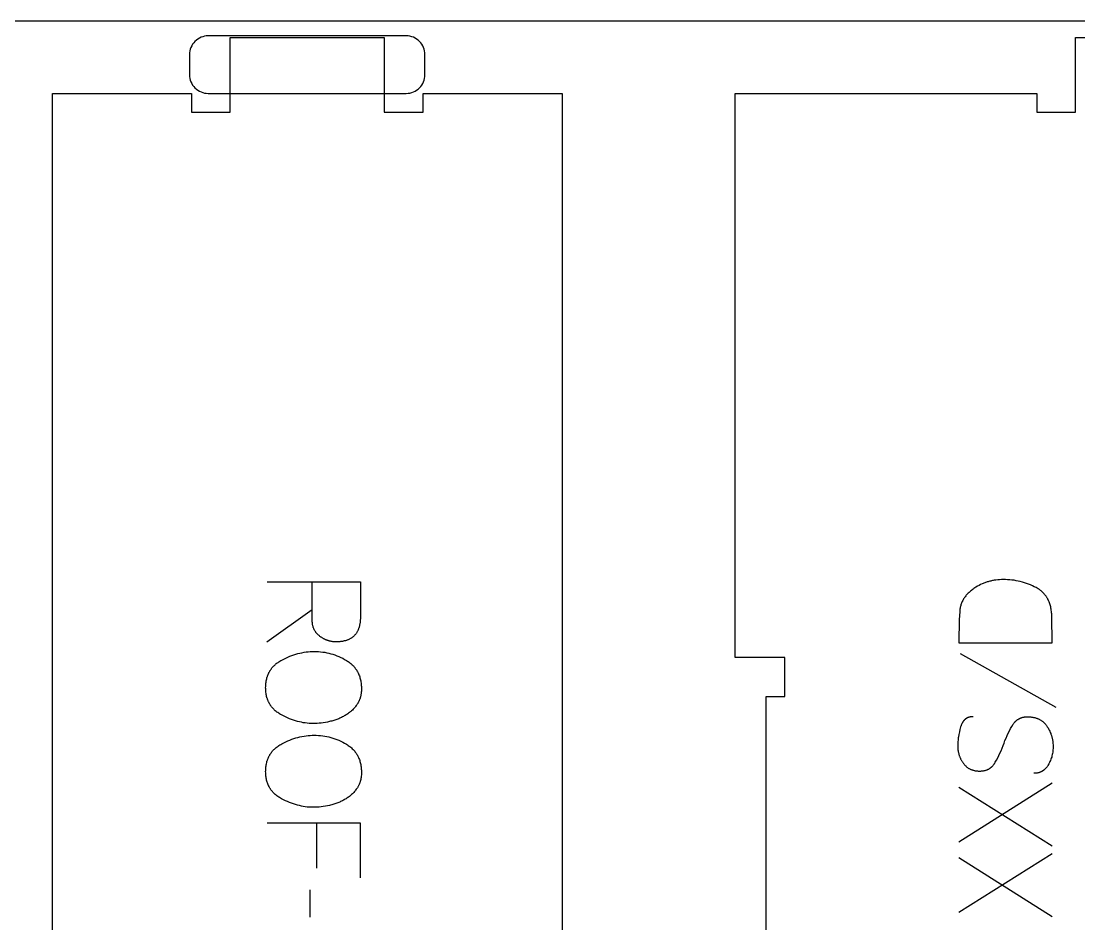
# Model space of a CAD drawing. Extents: x 0 to 4485, y 0 to 17041.
# Drawn here: x 1774.6 to 2114.9, y 11605.2 to 11895.6 of the extents above; entities that cross this region are included whole.
import ezdxf

# ---------------------------------------------------------------- set-up
doc = ezdxf.new("R2010")
doc.units = 0
for name, color, linetype in [('0_SHEET_SPRUCEPLY_2440X122', 1, 'CONTINUOUS'), ('1_ANYTOOL_1MMDEEP_LABELS_S', 2, 'CONTINUOUS'), ('4_ANYTOOL_CUTTHROUGH_OUTSI', 5, 'CONTINUOUS'), ('5_ANYTOOL_HALF_MILL_9MM_IN', 3, 'CONTINUOUS')]:
    doc.layers.add(name, color=color, linetype=linetype)

msp = doc.modelspace()

# ---------------------------------------------------------------- linework, layer by layer
at = {"layer": '0_SHEET_SPRUCEPLY_2440X122'}
msp.add_lwpolyline([(371.7, 11895.62), (371.7, 10675.62), (2811.7, 10675.62), (2811.7, 11895.62)], close=True, dxfattribs=at)
at = {"layer": '1_ANYTOOL_1MMDEEP_LABELS_S', "color": 2}
for points in [[(2076.27, 11695.55), (2106.27, 11695.55), (2106.18, 11704.08), (2106.17, 11704.49), (2106.15, 11704.9), (2106.13, 11705.29), (2106.09, 11705.68), (2106.04, 11706.06), (2105.98, 11706.43), (2105.91, 11706.79), (2105.84, 11707.15), (2105.75, 11707.5), (2105.66, 11707.84), (2105.55, 11708.17), (2105.44, 11708.5), (2105.31, 11708.81), (2105.25, 11708.97), (2105.18, 11709.12), (2105.11, 11709.27), (2105.04, 11709.42), (2104.96, 11709.57), (2104.89, 11709.72), (2104.81, 11709.86), (2104.73, 11710), (2104.64, 11710.14), (2104.56, 11710.28), (2104.47, 11710.42), (2104.37, 11710.55), (2104.28, 11710.68), (2104.18, 11710.81), (2104.09, 11710.94), (2103.99, 11711.06), (2103.88, 11711.19), (2103.78, 11711.31), (2103.67, 11711.43), (2103.56, 11711.55), (2103.45, 11711.67), (2103.33, 11711.78), (2103.21, 11711.89), (2103.09, 11712), (2102.97, 11712.11), (2102.85, 11712.22), (2102.72, 11712.32), (2102.59, 11712.42), (2102.46, 11712.52), (2102.33, 11712.62), (2102.19, 11712.72), (2102.05, 11712.81), (2101.77, 11713), (2101.47, 11713.17), (2101.17, 11713.34), (2100.55, 11713.65), (2099.93, 11713.95), (2099.3, 11714.23), (2098.66, 11714.48), (2098.02, 11714.72), (2097.37, 11714.93), (2096.72, 11715.13), (2096.06, 11715.3), (2095.39, 11715.45), (2094.72, 11715.58), (2094.05, 11715.7), (2093.37, 11715.79), (2092.68, 11715.86), (2091.99, 11715.91), (2091.29, 11715.94), (2090.58, 11715.95), (2089.99, 11715.94), (2089.4, 11715.91), (2088.81, 11715.87), (2088.23, 11715.8), (2087.66, 11715.71), (2087.38, 11715.66), (2087.09, 11715.6), (2086.81, 11715.54), (2086.53, 11715.48), (2086.25, 11715.41), (2085.98, 11715.33), (2085.7, 11715.25), (2085.43, 11715.17), (2085.16, 11715.08), (2084.89, 11714.98), (2084.62, 11714.88), (2084.35, 11714.78), (2084.08, 11714.67), (2083.82, 11714.55), (2083.29, 11714.31), (2082.77, 11714.05), (2082.26, 11713.77), (2081.76, 11713.47), (2081.45, 11713.27), (2081.15, 11713.07), (2080.86, 11712.87), (2080.59, 11712.67), (2080.32, 11712.46), (2080.06, 11712.25), (2079.81, 11712.03), (2079.57, 11711.82), (2079.33, 11711.59), (2079.11, 11711.37), (2078.9, 11711.14), (2078.69, 11710.91), (2078.5, 11710.67), (2078.31, 11710.43), (2078.14, 11710.19), (2077.97, 11709.95), (2077.81, 11709.7), (2077.66, 11709.45), (2077.52, 11709.19), (2077.39, 11708.93), (2077.27, 11708.67), (2077.16, 11708.4), (2077.06, 11708.13), (2076.96, 11707.86), (2076.88, 11707.59), (2076.8, 11707.31), (2076.74, 11707.02), (2076.68, 11706.74), (2076.63, 11706.45), (2076.6, 11706.16), (2076.57, 11705.86), (2076.55, 11705.56), (2076.44, 11703.13), (2076.36, 11700.65), (2076.3, 11698.12)], [(1884.1, 11680.77), (1884.09, 11680.4), (1884.07, 11680.03), (1884.04, 11679.67), (1884, 11679.32), (1883.98, 11679.15), (1883.95, 11678.98), (1883.92, 11678.81), (1883.89, 11678.64), (1883.85, 11678.48), (1883.81, 11678.31), (1883.77, 11678.15), (1883.73, 11677.99), (1883.68, 11677.83), (1883.63, 11677.68), (1883.57, 11677.52), (1883.52, 11677.37), (1883.46, 11677.22), (1883.4, 11677.07), (1883.33, 11676.92), (1883.26, 11676.77), (1883.19, 11676.63), (1883.12, 11676.49), (1883.04, 11676.35), (1882.96, 11676.21), (1882.88, 11676.07), (1882.8, 11675.93), (1882.71, 11675.8), (1882.62, 11675.67), (1882.43, 11675.41), (1882.23, 11675.15), (1882.03, 11674.91), (1881.83, 11674.66), (1881.62, 11674.43), (1881.4, 11674.2), (1881.17, 11673.97), (1880.94, 11673.76), (1880.7, 11673.54), (1880.46, 11673.34), (1880.21, 11673.13), (1879.95, 11672.94), (1879.69, 11672.75), (1879.42, 11672.57), (1879.15, 11672.39), (1878.87, 11672.22), (1878.58, 11672.05), (1878.29, 11671.89), (1878, 11671.74), (1877.7, 11671.59), (1877.4, 11671.45), (1877.1, 11671.31), (1876.79, 11671.18), (1876.48, 11671.05), (1876.16, 11670.93), (1875.84, 11670.81), (1875.52, 11670.71), (1875.19, 11670.6), (1874.86, 11670.5), (1874.53, 11670.41), (1874.19, 11670.33), (1873.85, 11670.25), (1873.17, 11670.1), (1872.49, 11669.97), (1871.83, 11669.87), (1871.16, 11669.78), (1870.51, 11669.71), (1869.86, 11669.66), (1869.22, 11669.63), (1868.58, 11669.62), (1867.94, 11669.64), (1867.31, 11669.67), (1866.67, 11669.72), (1866.03, 11669.8), (1865.39, 11669.89), (1864.76, 11670.01), (1864.12, 11670.15), (1863.48, 11670.32), (1862.84, 11670.5), (1862.21, 11670.7), (1861.57, 11670.93), (1860.93, 11671.18), (1860.29, 11671.45), (1859.66, 11671.74), (1859.02, 11672.05), (1858.38, 11672.39), (1858.07, 11672.56), (1857.76, 11672.75), (1857.47, 11672.94), (1857.19, 11673.13), (1856.91, 11673.33), (1856.65, 11673.54), (1856.39, 11673.75), (1856.15, 11673.97), (1856.03, 11674.08), (1855.92, 11674.2), (1855.8, 11674.31), (1855.69, 11674.43), (1855.58, 11674.55), (1855.48, 11674.67), (1855.37, 11674.79), (1855.27, 11674.91), (1855.17, 11675.04), (1855.08, 11675.16), (1854.99, 11675.29), (1854.89, 11675.42), (1854.81, 11675.55), (1854.72, 11675.68), (1854.64, 11675.82), (1854.56, 11675.95), (1854.48, 11676.09), (1854.4, 11676.23), (1854.33, 11676.37), (1854.26, 11676.51), (1854.19, 11676.65), (1854.12, 11676.8), (1854.06, 11676.94), (1854, 11677.09), (1853.94, 11677.24), (1853.88, 11677.39), (1853.83, 11677.54), (1853.78, 11677.7), (1853.68, 11678.01), (1853.6, 11678.33), (1853.52, 11678.66), (1853.46, 11678.99), (1853.41, 11679.33), (1853.36, 11679.67), (1853.33, 11680.02), (1853.3, 11680.38), (1853.29, 11680.74), (1853.28, 11681.11), (1853.29, 11681.49), (1853.3, 11681.87), (1853.33, 11682.24), (1853.36, 11682.6), (1853.41, 11682.96), (1853.46, 11683.31), (1853.53, 11683.65), (1853.61, 11683.98), (1853.69, 11684.31), (1853.79, 11684.63), (1853.84, 11684.79), (1853.89, 11684.95), (1853.95, 11685.11), (1854.01, 11685.26), (1854.07, 11685.41), (1854.14, 11685.56), (1854.2, 11685.71), (1854.27, 11685.86), (1854.35, 11686), (1854.42, 11686.15), (1854.5, 11686.29), (1854.58, 11686.43), (1854.66, 11686.57), (1854.74, 11686.71), (1854.83, 11686.84), (1854.92, 11686.98), (1855.01, 11687.11), (1855.11, 11687.24), (1855.21, 11687.37), (1855.31, 11687.49), (1855.41, 11687.62), (1855.51, 11687.74), (1855.62, 11687.87), (1855.73, 11687.99), (1855.84, 11688.1), (1855.96, 11688.22), (1856.08, 11688.34), (1856.2, 11688.45), (1856.32, 11688.56), (1856.45, 11688.67), (1856.7, 11688.89), (1856.97, 11689.1), (1857.25, 11689.3), (1857.54, 11689.5), (1857.84, 11689.69), (1858.15, 11689.87), (1858.47, 11690.05), (1859.12, 11690.38), (1859.76, 11690.69), (1860.41, 11690.99), (1861.06, 11691.26), (1861.71, 11691.5), (1862.36, 11691.73), (1863.01, 11691.94), (1863.66, 11692.12), (1864.31, 11692.28), (1864.97, 11692.42), (1865.62, 11692.54), (1866.27, 11692.64), (1866.92, 11692.71), (1867.57, 11692.77), (1868.23, 11692.8), (1868.88, 11692.81), (1869.57, 11692.8), (1870.26, 11692.77), (1870.94, 11692.71), (1871.62, 11692.63), (1872.29, 11692.53), (1872.95, 11692.4), (1873.61, 11692.26), (1874.26, 11692.09), (1874.91, 11691.9), (1875.55, 11691.68), (1876.19, 11691.44), (1876.82, 11691.18), (1877.44, 11690.9), (1878.06, 11690.6), (1878.67, 11690.27), (1879.27, 11689.92), (1879.57, 11689.73), (1879.86, 11689.54), (1880.14, 11689.35), (1880.4, 11689.14), (1880.66, 11688.93), (1880.91, 11688.71), (1881.15, 11688.49), (1881.38, 11688.26), (1881.49, 11688.14), (1881.6, 11688.02), (1881.71, 11687.9), (1881.82, 11687.78), (1881.92, 11687.66), (1882.02, 11687.53), (1882.12, 11687.4), (1882.21, 11687.27), (1882.3, 11687.14), (1882.4, 11687.01), (1882.48, 11686.88), (1882.57, 11686.74), (1882.65, 11686.61), (1882.73, 11686.47), (1882.81, 11686.33), (1882.89, 11686.18), (1882.96, 11686.04), (1883.04, 11685.89), (1883.17, 11685.6), (1883.3, 11685.3), (1883.42, 11684.99), (1883.53, 11684.67), (1883.62, 11684.35), (1883.71, 11684.02), (1883.79, 11683.69), (1883.86, 11683.34), (1883.93, 11683), (1883.98, 11682.64), (1884.02, 11682.28), (1884.05, 11681.91), (1884.08, 11681.54), (1884.09, 11681.16)], [(1884.1, 11653.81), (1884.09, 11653.44), (1884.07, 11653.07), (1884.04, 11652.72), (1884, 11652.37), (1883.98, 11652.19), (1883.95, 11652.02), (1883.92, 11651.85), (1883.89, 11651.69), (1883.85, 11651.52), (1883.81, 11651.36), (1883.77, 11651.2), (1883.73, 11651.04), (1883.68, 11650.88), (1883.63, 11650.72), (1883.57, 11650.57), (1883.52, 11650.41), (1883.46, 11650.26), (1883.4, 11650.11), (1883.33, 11649.96), (1883.26, 11649.82), (1883.19, 11649.67), (1883.12, 11649.53), (1883.04, 11649.39), (1882.96, 11649.25), (1882.88, 11649.11), (1882.8, 11648.98), (1882.71, 11648.84), (1882.62, 11648.71), (1882.43, 11648.45), (1882.23, 11648.2), (1882.03, 11647.95), (1881.83, 11647.71), (1881.62, 11647.47), (1881.4, 11647.24), (1881.17, 11647.02), (1880.94, 11646.8), (1880.7, 11646.59), (1880.46, 11646.38), (1880.21, 11646.18), (1879.95, 11645.98), (1879.69, 11645.79), (1879.42, 11645.61), (1879.15, 11645.43), (1878.87, 11645.26), (1878.58, 11645.09), (1878.29, 11644.93), (1878, 11644.78), (1877.7, 11644.63), (1877.4, 11644.49), (1877.1, 11644.35), (1876.79, 11644.22), (1876.48, 11644.09), (1876.16, 11643.97), (1875.84, 11643.86), (1875.52, 11643.75), (1875.19, 11643.65), (1874.86, 11643.55), (1874.53, 11643.46), (1874.19, 11643.37), (1873.85, 11643.29), (1873.17, 11643.14), (1872.49, 11643.02), (1871.83, 11642.91), (1871.16, 11642.82), (1870.51, 11642.76), (1869.86, 11642.71), (1869.22, 11642.68), (1868.58, 11642.67), (1867.94, 11642.68), (1867.31, 11642.71), (1866.67, 11642.76), (1866.03, 11642.84), (1865.39, 11642.94), (1864.76, 11643.06), (1864.12, 11643.2), (1863.48, 11643.36), (1862.84, 11643.54), (1862.21, 11643.75), (1861.57, 11643.97), (1860.93, 11644.22), (1860.29, 11644.49), (1859.66, 11644.78), (1859.02, 11645.1), (1858.38, 11645.43), (1858.07, 11645.61), (1857.76, 11645.79), (1857.47, 11645.98), (1857.19, 11646.17), (1856.91, 11646.37), (1856.65, 11646.58), (1856.39, 11646.79), (1856.15, 11647.01), (1856.03, 11647.13), (1855.92, 11647.24), (1855.8, 11647.35), (1855.69, 11647.47), (1855.58, 11647.59), (1855.48, 11647.71), (1855.37, 11647.83), (1855.27, 11647.95), (1855.17, 11648.08), (1855.08, 11648.2), (1854.99, 11648.33), (1854.89, 11648.46), (1854.81, 11648.59), (1854.72, 11648.73), (1854.64, 11648.86), (1854.56, 11648.99), (1854.48, 11649.13), (1854.4, 11649.27), (1854.33, 11649.41), (1854.26, 11649.55), (1854.19, 11649.7), (1854.12, 11649.84), (1854.06, 11649.99), (1854, 11650.13), (1853.94, 11650.28), (1853.88, 11650.44), (1853.83, 11650.59), (1853.78, 11650.74), (1853.68, 11651.06), (1853.6, 11651.37), (1853.52, 11651.7), (1853.46, 11652.03), (1853.41, 11652.37), (1853.36, 11652.71), (1853.33, 11653.06), (1853.3, 11653.42), (1853.29, 11653.78), (1853.28, 11654.15), (1853.29, 11654.54), (1853.3, 11654.91), (1853.33, 11655.28), (1853.36, 11655.64), (1853.41, 11656), (1853.46, 11656.35), (1853.53, 11656.69), (1853.61, 11657.03), (1853.69, 11657.36), (1853.79, 11657.68), (1853.84, 11657.84), (1853.89, 11657.99), (1853.95, 11658.15), (1854.01, 11658.3), (1854.07, 11658.45), (1854.14, 11658.61), (1854.2, 11658.75), (1854.27, 11658.9), (1854.35, 11659.05), (1854.42, 11659.19), (1854.5, 11659.33), (1854.58, 11659.47), (1854.66, 11659.61), (1854.74, 11659.75), (1854.83, 11659.88), (1854.92, 11660.02), (1855.01, 11660.15), (1855.11, 11660.28), (1855.21, 11660.41), (1855.31, 11660.54), (1855.41, 11660.66), (1855.51, 11660.79), (1855.62, 11660.91), (1855.73, 11661.03), (1855.84, 11661.15), (1855.96, 11661.26), (1856.08, 11661.38), (1856.2, 11661.49), (1856.32, 11661.61), (1856.45, 11661.72), (1856.7, 11661.93), (1856.97, 11662.14), (1857.25, 11662.34), (1857.54, 11662.54), (1857.84, 11662.73), (1858.15, 11662.91), (1858.47, 11663.09), (1859.12, 11663.42), (1859.76, 11663.74), (1860.41, 11664.03), (1861.06, 11664.3), (1861.71, 11664.55), (1862.36, 11664.77), (1863.01, 11664.98), (1863.66, 11665.16), (1864.31, 11665.32), (1864.97, 11665.46), (1865.62, 11665.58), (1866.27, 11665.68), (1866.92, 11665.76), (1867.57, 11665.81), (1868.23, 11665.84), (1868.88, 11665.85), (1869.57, 11665.84), (1870.26, 11665.81), (1870.94, 11665.75), (1871.62, 11665.67), (1872.29, 11665.57), (1872.95, 11665.45), (1873.61, 11665.3), (1874.26, 11665.13), (1874.91, 11664.94), (1875.55, 11664.72), (1876.19, 11664.49), (1876.82, 11664.23), (1877.44, 11663.94), (1878.06, 11663.64), (1878.67, 11663.31), (1879.27, 11662.96), (1879.57, 11662.78), (1879.86, 11662.59), (1880.14, 11662.39), (1880.4, 11662.18), (1880.66, 11661.97), (1880.91, 11661.76), (1881.15, 11661.53), (1881.38, 11661.3), (1881.49, 11661.19), (1881.6, 11661.07), (1881.71, 11660.95), (1881.82, 11660.82), (1881.92, 11660.7), (1882.02, 11660.57), (1882.12, 11660.45), (1882.21, 11660.32), (1882.3, 11660.19), (1882.4, 11660.05), (1882.48, 11659.92), (1882.57, 11659.79), (1882.65, 11659.65), (1882.73, 11659.51), (1882.81, 11659.37), (1882.89, 11659.23), (1882.96, 11659.08), (1883.04, 11658.94), (1883.17, 11658.64), (1883.3, 11658.34), (1883.42, 11658.03), (1883.53, 11657.71), (1883.62, 11657.39), (1883.71, 11657.06), (1883.79, 11656.73), (1883.86, 11656.39), (1883.93, 11656.04), (1883.98, 11655.68), (1884.02, 11655.32), (1884.05, 11654.95), (1884.08, 11654.58), (1884.09, 11654.2)]]:
    msp.add_lwpolyline(points, close=True, dxfattribs=at)
for points in [[(1853.75, 11715.22), (1883.75, 11715.22), (1883.75, 11703.87), (1883.74, 11703.38), (1883.72, 11702.9), (1883.7, 11702.67), (1883.68, 11702.44), (1883.66, 11702.22), (1883.63, 11702), (1883.6, 11701.78), (1883.56, 11701.57), (1883.52, 11701.36), (1883.48, 11701.16), (1883.43, 11700.96), (1883.38, 11700.76), (1883.32, 11700.57), (1883.26, 11700.38), (1883.2, 11700.2), (1883.13, 11700.01), (1883.06, 11699.84), (1882.99, 11699.66), (1882.91, 11699.49), (1882.83, 11699.33), (1882.74, 11699.17), (1882.65, 11699.01), (1882.56, 11698.86), (1882.46, 11698.71), (1882.36, 11698.56), (1882.25, 11698.42), (1882.14, 11698.28), (1882.03, 11698.15), (1881.91, 11698.02), (1881.79, 11697.89), (1881.67, 11697.77), (1881.54, 11697.65), (1881.41, 11697.53), (1881.27, 11697.42), (1881.13, 11697.31), (1880.99, 11697.21), (1880.84, 11697.11), (1880.69, 11697.02), (1880.53, 11696.93), (1880.37, 11696.84), (1880.21, 11696.75), (1880.05, 11696.67), (1879.87, 11696.6), (1879.7, 11696.53), (1879.52, 11696.46), (1879.34, 11696.39), (1879.16, 11696.33), (1878.97, 11696.28), (1878.77, 11696.23), (1878.57, 11696.18), (1878.37, 11696.13), (1878.17, 11696.09), (1877.96, 11696.05), (1877.75, 11696.02), (1877.53, 11695.99), (1877.31, 11695.97), (1877.09, 11695.94), (1876.86, 11695.93), (1876.39, 11695.9), (1875.91, 11695.9), (1875.73, 11695.9), (1875.56, 11695.9), (1875.38, 11695.91), (1875.21, 11695.92), (1875.04, 11695.94), (1874.87, 11695.96), (1874.69, 11695.98), (1874.52, 11696.01), (1874.36, 11696.04), (1874.19, 11696.07), (1874.02, 11696.11), (1873.85, 11696.15), (1873.69, 11696.19), (1873.52, 11696.24), (1873.36, 11696.29), (1873.2, 11696.34), (1873.04, 11696.4), (1872.88, 11696.46), (1872.72, 11696.52), (1872.56, 11696.59), (1872.4, 11696.66), (1872.24, 11696.74), (1872.09, 11696.82), (1871.93, 11696.9), (1871.78, 11696.98), (1871.62, 11697.07), (1871.47, 11697.16), (1871.32, 11697.26), (1871.17, 11697.36), (1871.02, 11697.46), (1870.87, 11697.57), (1870.72, 11697.67), (1870.58, 11697.79), (1870.44, 11697.9), (1870.3, 11698.02), (1870.17, 11698.14), (1870.04, 11698.26), (1869.92, 11698.38), (1869.8, 11698.51), (1869.69, 11698.64), (1869.58, 11698.77), (1869.47, 11698.91), (1869.37, 11699.04), (1869.28, 11699.18), (1869.18, 11699.32), (1869.1, 11699.46), (1869.01, 11699.61), (1868.93, 11699.76), (1868.86, 11699.91), (1868.79, 11700.06), (1868.73, 11700.22), (1868.66, 11700.38), (1868.61, 11700.54), (1868.56, 11700.7), (1868.51, 11700.86), (1868.47, 11701.03), (1868.43, 11701.2), (1868.39, 11701.37), (1868.36, 11701.55), (1868.34, 11701.72), (1868.32, 11701.9), (1868.3, 11702.08), (1868.29, 11702.27), (1868.22, 11704.19), (1868.2, 11706.22), (1868.2, 11715.18)], [(1868.2, 11706.22), (1853.71, 11695.77)], [(2076.74, 11692.12), (2107.51, 11674.94)], [(2080.86, 11671.81), (2080.67, 11671.81), (2080.57, 11671.8), (2080.48, 11671.8), (2080.39, 11671.79), (2080.3, 11671.78), (2080.21, 11671.77), (2080.13, 11671.76), (2080.04, 11671.74), (2079.96, 11671.73), (2079.87, 11671.71), (2079.79, 11671.69), (2079.71, 11671.67), (2079.62, 11671.65), (2079.54, 11671.63), (2079.47, 11671.6), (2079.39, 11671.58), (2079.31, 11671.55), (2079.23, 11671.52), (2079.16, 11671.49), (2079.08, 11671.46), (2079.01, 11671.42), (2078.94, 11671.39), (2078.87, 11671.35), (2078.8, 11671.31), (2078.73, 11671.27), (2078.66, 11671.23), (2078.59, 11671.18), (2078.53, 11671.14), (2078.46, 11671.09), (2078.4, 11671.04), (2078.34, 11670.99), (2078.28, 11670.94), (2078.21, 11670.88), (2078.16, 11670.83), (2078.1, 11670.77), (2078.04, 11670.71), (2077.98, 11670.65), (2077.93, 11670.59), (2077.87, 11670.53), (2077.82, 11670.46), (2077.77, 11670.4), (2077.71, 11670.33), (2077.66, 11670.26), (2077.61, 11670.19), (2077.57, 11670.12), (2077.52, 11670.04), (2077.47, 11669.97), (2077.43, 11669.89), (2077.38, 11669.81), (2077.34, 11669.73), (2077.3, 11669.65), (2077.22, 11669.48), (2077.14, 11669.3), (2077.06, 11669.12), (2077, 11668.93), (2076.93, 11668.73), (2076.87, 11668.53), (2076.65, 11667.72), (2076.46, 11666.92), (2076.3, 11666.14), (2076.16, 11665.36), (2076.11, 11664.99), (2076.06, 11664.61), (2076.02, 11664.24), (2075.99, 11663.87), (2075.96, 11663.5), (2075.94, 11663.14), (2075.93, 11662.78), (2075.93, 11662.42), (2075.93, 11662.23), (2075.93, 11662.04), (2075.94, 11661.84), (2075.96, 11661.65), (2075.97, 11661.46), (2075.99, 11661.27), (2076.01, 11661.09), (2076.04, 11660.9), (2076.07, 11660.71), (2076.1, 11660.53), (2076.14, 11660.35), (2076.18, 11660.17), (2076.23, 11659.99), (2076.28, 11659.81), (2076.33, 11659.63), (2076.38, 11659.46), (2076.44, 11659.28), (2076.5, 11659.11), (2076.57, 11658.94), (2076.64, 11658.76), (2076.71, 11658.59), (2076.79, 11658.43), (2076.87, 11658.26), (2076.95, 11658.09), (2077.04, 11657.93), (2077.13, 11657.76), (2077.22, 11657.6), (2077.32, 11657.44), (2077.42, 11657.28), (2077.53, 11657.12), (2077.64, 11656.97), (2077.75, 11656.81), (2077.86, 11656.66), (2077.98, 11656.51), (2078.1, 11656.37), (2078.23, 11656.23), (2078.36, 11656.09), (2078.49, 11655.96), (2078.62, 11655.84), (2078.76, 11655.72), (2078.9, 11655.61), (2079.04, 11655.5), (2079.19, 11655.39), (2079.33, 11655.29), (2079.49, 11655.2), (2079.64, 11655.11), (2079.8, 11655.03), (2079.96, 11654.95), (2080.12, 11654.87), (2080.29, 11654.8), (2080.46, 11654.73), (2080.64, 11654.67), (2080.81, 11654.62), (2080.99, 11654.57), (2081.17, 11654.52), (2081.36, 11654.48), (2081.55, 11654.44), (2081.74, 11654.41), (2081.94, 11654.38), (2082.13, 11654.36), (2082.33, 11654.35), (2082.54, 11654.33), (2082.75, 11654.33), (2082.96, 11654.32), (2083.17, 11654.33), (2083.38, 11654.33), (2083.59, 11654.35), (2083.79, 11654.37), (2083.99, 11654.39), (2084.19, 11654.42), (2084.38, 11654.46), (2084.57, 11654.5), (2084.76, 11654.55), (2084.94, 11654.6), (2085.12, 11654.66), (2085.29, 11654.72), (2085.38, 11654.76), (2085.46, 11654.79), (2085.55, 11654.83), (2085.63, 11654.87), (2085.71, 11654.9), (2085.8, 11654.95), (2085.88, 11654.99), (2085.96, 11655.03), (2086.03, 11655.08), (2086.11, 11655.12), (2086.19, 11655.17), (2086.26, 11655.22), (2086.34, 11655.27), (2086.41, 11655.32), (2086.49, 11655.37), (2086.56, 11655.43), (2086.63, 11655.48), (2086.7, 11655.54), (2086.77, 11655.6), (2086.84, 11655.66), (2086.9, 11655.72), (2086.97, 11655.79), (2087.04, 11655.85), (2087.1, 11655.91), (2087.23, 11656.05), (2087.35, 11656.19), (2087.47, 11656.34), (2087.59, 11656.49), (2087.7, 11656.65), (2087.81, 11656.81), (2087.91, 11656.98), (2088.01, 11657.15), (2088.4, 11657.87), (2088.78, 11658.6), (2089.15, 11659.35), (2089.51, 11660.11), (2089.85, 11660.89), (2090.19, 11661.68), (2090.51, 11662.5), (2090.82, 11663.32), (2091.13, 11664.15), (2091.46, 11664.96), (2091.8, 11665.74), (2092.16, 11666.51), (2092.54, 11667.25), (2092.93, 11667.98), (2093.33, 11668.68), (2093.76, 11669.37), (2093.86, 11669.53), (2093.98, 11669.69), (2094.09, 11669.85), (2094.15, 11669.92), (2094.22, 11669.99), (2094.28, 11670.07), (2094.34, 11670.14), (2094.4, 11670.21), (2094.47, 11670.27), (2094.53, 11670.34), (2094.6, 11670.4), (2094.67, 11670.47), (2094.74, 11670.53), (2094.81, 11670.59), (2094.88, 11670.65), (2094.95, 11670.71), (2095.02, 11670.76), (2095.1, 11670.82), (2095.17, 11670.87), (2095.25, 11670.92), (2095.32, 11670.97), (2095.4, 11671.02), (2095.48, 11671.07), (2095.56, 11671.11), (2095.64, 11671.16), (2095.72, 11671.2), (2095.81, 11671.24), (2095.89, 11671.28), (2095.97, 11671.32), (2096.06, 11671.35), (2096.15, 11671.39), (2096.23, 11671.42), (2096.32, 11671.46), (2096.41, 11671.49), (2096.5, 11671.52), (2096.59, 11671.54), (2096.68, 11671.57), (2096.87, 11671.62), (2097.06, 11671.66), (2097.26, 11671.7), (2097.46, 11671.73), (2097.66, 11671.75), (2097.87, 11671.77), (2098.08, 11671.79), (2098.3, 11671.79), (2098.52, 11671.8), (2098.74, 11671.79), (2098.97, 11671.78), (2099.2, 11671.77), (2099.43, 11671.75), (2099.66, 11671.72), (2099.88, 11671.69), (2100.1, 11671.65), (2100.32, 11671.61), (2100.53, 11671.56), (2100.74, 11671.51), (2100.94, 11671.46), (2101.14, 11671.39), (2101.34, 11671.33), (2101.54, 11671.26), (2101.73, 11671.18), (2101.91, 11671.1), (2102.1, 11671.01), (2102.27, 11670.92), (2102.45, 11670.82), (2102.62, 11670.72), (2102.79, 11670.62), (2102.95, 11670.5), (2103.11, 11670.39), (2103.27, 11670.27), (2103.42, 11670.14), (2103.57, 11670.01), (2103.72, 11669.87), (2103.86, 11669.73), (2104, 11669.58), (2104.13, 11669.43), (2104.26, 11669.27), (2104.39, 11669.11), (2104.51, 11668.94), (2104.63, 11668.77), (2104.75, 11668.6), (2104.97, 11668.23), (2105.18, 11667.87), (2105.37, 11667.5), (2105.55, 11667.13), (2105.71, 11666.76), (2105.86, 11666.38), (2105.93, 11666.19), (2106, 11666), (2106.06, 11665.8), (2106.12, 11665.61), (2106.18, 11665.42), (2106.23, 11665.22), (2106.28, 11665.03), (2106.33, 11664.83), (2106.37, 11664.63), (2106.41, 11664.43), (2106.45, 11664.24), (2106.48, 11664.04), (2106.51, 11663.83), (2106.53, 11663.63), (2106.57, 11663.23), (2106.6, 11662.82), (2106.61, 11662.4), (2106.61, 11661.99), (2106.6, 11661.58), (2106.57, 11661.18), (2106.53, 11660.78), (2106.48, 11660.38), (2106.42, 11659.99), (2106.34, 11659.61), (2106.25, 11659.23), (2106.15, 11658.85), (2106.03, 11658.48), (2105.9, 11658.11), (2105.76, 11657.75), (2105.61, 11657.39), (2105.44, 11657.03), (2105.26, 11656.68), (2105.07, 11656.34), (2104.97, 11656.17), (2104.87, 11656.01), (2104.76, 11655.85), (2104.65, 11655.7), (2104.54, 11655.55), (2104.42, 11655.41), (2104.3, 11655.27), (2104.18, 11655.14), (2104.06, 11655.01), (2103.93, 11654.89), (2103.8, 11654.78), (2103.67, 11654.67), (2103.6, 11654.61), (2103.53, 11654.56), (2103.46, 11654.51), (2103.39, 11654.46), (2103.32, 11654.42), (2103.25, 11654.37), (2103.18, 11654.32), (2103.11, 11654.28), (2103.04, 11654.24), (2102.96, 11654.2), (2102.89, 11654.16), (2102.81, 11654.12), (2102.73, 11654.08), (2102.66, 11654.05), (2102.58, 11654.01), (2102.5, 11653.98), (2102.42, 11653.95), (2102.34, 11653.92), (2102.26, 11653.89), (2102.18, 11653.86), (2102.02, 11653.81), (2101.85, 11653.77), (2101.68, 11653.73), (2101.5, 11653.69), (2101.33, 11653.66), (2101.15, 11653.64), (2100.96, 11653.62), (2100.78, 11653.61), (2100.59, 11653.6), (2100.4, 11653.6)], [(2106.27, 11650.42), (2076.27, 11631.48)], [(2076.27, 11649.18), (2106.27, 11630.28)], [(1883.75, 11619.95), (1883.75, 11637.61), (1853.75, 11637.61)], [(1869.78, 11623.12), (1869.78, 11637.61)], [(2106.27, 11627.71), (2076.27, 11608.77)], [(2076.27, 11626.47), (2106.27, 11607.57)], [(1867.64, 11607.31), (1867.55, 11616.1)]]:
    msp.add_lwpolyline(points, dxfattribs=at)
at = {"layer": '4_ANYTOOL_CUTTHROUGH_OUTSI', "color": 5}
msp.add_lwpolyline([(1829.41, 11872.37), (1829.41, 11866.37), (1841.91, 11866.37), (1841.91, 11890.37), (1891.41, 11890.37), (1891.41, 11866.37), (1903.91, 11866.37), (1903.91, 11872.37), (1948.64, 11872.37), (1948.64, 11308.87), (1903.91, 11308.87), (1903.91, 11314.87), (1891.41, 11314.87), (1891.41, 11290.87), (1841.91, 11290.87), (1841.91, 11314.87), (1829.41, 11314.87), (1829.41, 11308.87), (1784.68, 11308.87), (1784.68, 11872.37)], close=True, dxfattribs=at)
msp.add_lwpolyline([(2014.35, 11502.87), (2014.35, 11678.37), (2020.35, 11678.37), (2020.35, 11678.62), (2020.35, 11690.62), (2020.35, 11690.87), (2004.35, 11690.87), (2004.35, 11872.37), (2101.36, 11872.37), (2101.36, 11866.37), (2113.86, 11866.37), (2113.86, 11890.37), (2173.36, 11890.37)], dxfattribs=at)
at = {"layer": '5_ANYTOOL_HALF_MILL_9MM_IN'}
msp.add_lwpolyline([(1834.78, 11890.87, 0.414214), (1828.78, 11884.87), (1828.78, 11878.37, 0.414214), (1834.78, 11872.37), (1898.53, 11872.37, 0.414214), (1904.53, 11878.37), (1904.53, 11884.87, 0.414214), (1898.53, 11890.87)], format="xyb", close=True, dxfattribs=at)

doc.saveas('drawing.dxf')
